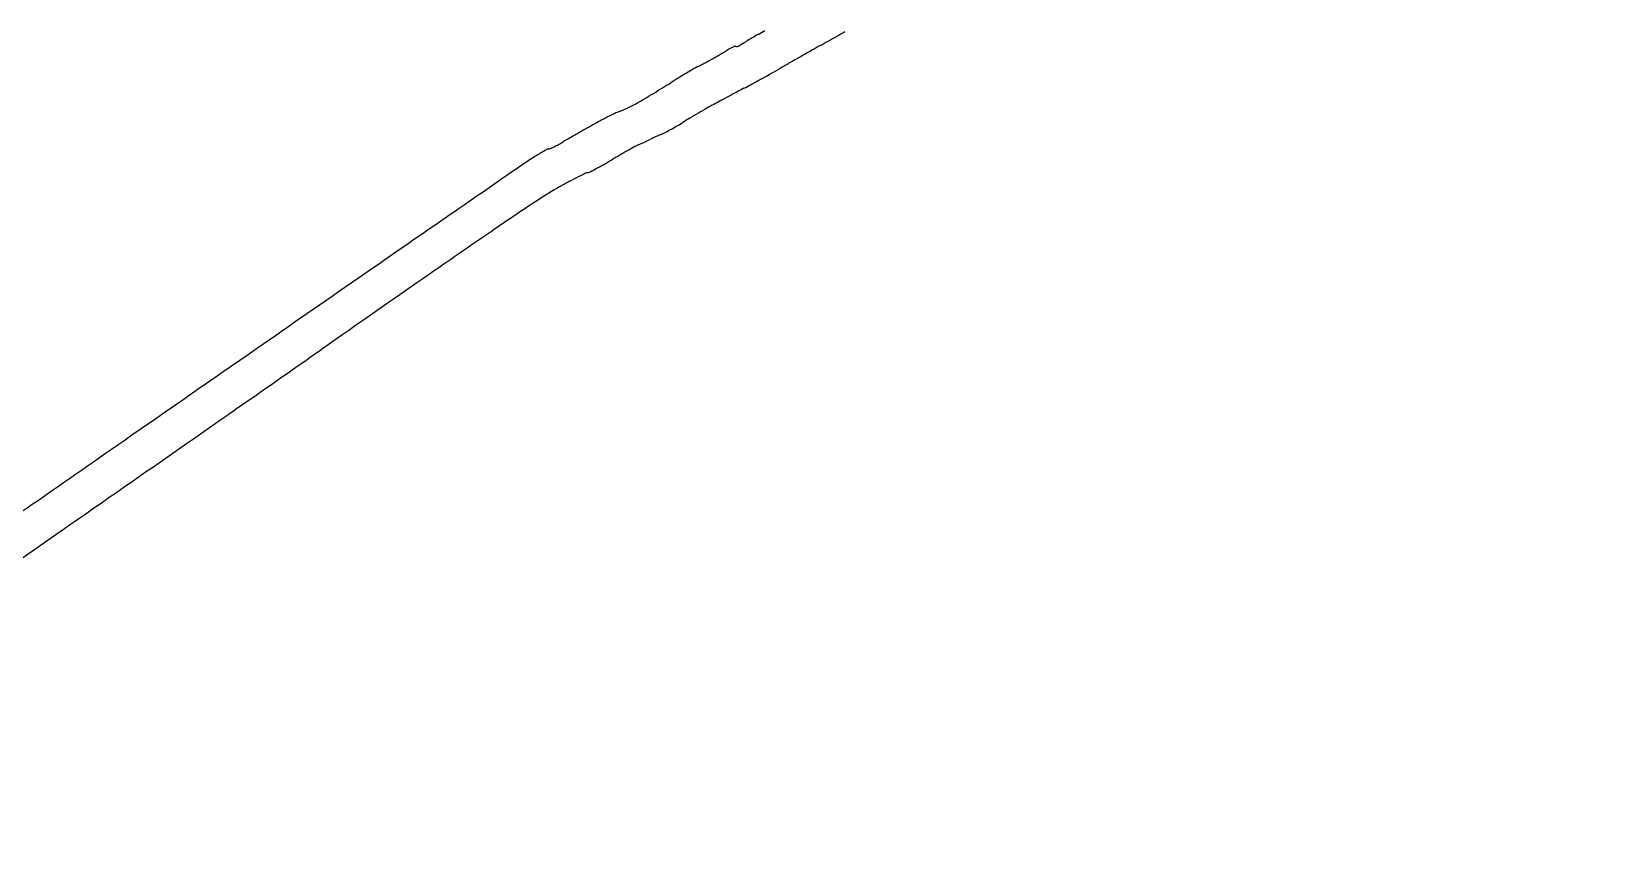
# Model space of a CAD drawing. Header units: metres. Extents: x 26.3 to 44.2, y 14.4 to 19.6.
# Drawn here: x 27.8167 to 27.9295, y 18.9583 to 19.0178 of the extents above; entities that cross this region are included whole.
import ezdxf

# ---------------------------------------------------------------- set-up
doc = ezdxf.new("R2010")
doc.units = ezdxf.units.M
doc.header["$MEASUREMENT"] = 0
doc.layers.add('Suspensions', color=6, linetype='Continuous')

msp = doc.modelspace()

# ---------------------------------------------------------------- linework, layer by layer
at = {"layer": 'Suspensions'}
for points in [[(27.97766075189514, 19.10023450245357, -5e-06), (27.96320504889485, 19.09007929963003, -0.000212)], [(27.95186495567543, 19.10943219844803, -9e-06), (27.96481470818227, 19.11846742598699, -0.091432)], [(27.89336866770461, 19.04116407006468, -9e-06), (27.87889508284158, 19.03105801569283, -0.061218)]]:
    msp.add_lwpolyline(points, format="xyb", dxfattribs=at)
for centre, radius, start, end in [((27.75979252897084, 19.20118810560749), 0.213398068516959, 300.6470114065643, 300.7957512292972), ((27.86805116058055, 19.01384872733377), 0.00311416106406616, 110.9422022135213, 114.0957920511166), ((27.86695104757588, 19.01672328315514), 3.628520672517923e-05, 35.55406982981175, 110.9419887079918), ((27.86695065141923, 19.01724709565017), 0.000526133773366112, 284.6234874991335, 294.6063444729992), ((27.86678860526576, 19.01760094752196), 0.0009153253752708316, 294.6059301242834, 301.2004580534336), ((27.87958242081071, 18.99647670072864), 0.0237811423637692, 120.7914979075253, 121.2010477035373), ((28.12210710240587, 18.58949947559575), 0.4975412957744239, 120.746519545264, 120.791439435827), ((28.11502685257068, 18.60140310925561), 0.4836911538373848, 120.6915857417355, 120.746589689012), ((28.19606830953036, 18.46486925933283), 0.6424652383745216, 120.6471784158894, 120.6916399402337), ((27.970441094182, 18.84331064577518), 0.1989783656006042, 119.3143030087017, 119.5152965517037), ((27.78737927236387, 19.16933158537235), 0.1749217329060967, 299.3144093392436, 299.5252577483644), ((27.74967603374254, 19.23590291696553), 0.2514284410603125, 299.5253055732764, 299.6859629127153), ((27.75879226067465, 19.21991180309661), 0.2330213414464098, 299.6859098908295, 299.8484006943017), ((27.83853891072433, 19.06471875480872), 0.05571601078236245, 298.0255113858764, 298.3589725873273), ((27.8502545582175, 19.04301401239552), 0.0310512132075354, 298.3589482078156, 298.8755260810793), ((27.85477440041631, 19.03481771541418), 0.02169128491352764, 298.8759654249724, 299.635933858941), ((27.84232633627068, 19.05669900019247), 0.0468655758562412, 299.6355152537357, 300.0627120910211), ((27.84203258588552, 19.05720638442128), 0.04745185909896461, 300.0627863198224, 300.4888372454882), ((27.85361788044565, 19.03752951604574), 0.02461771363436914, 300.4890449312263, 301.1853011018556), ((27.86916261342963, 19.01184727172873), 0.005402552798532708, 118.4853425658353, 121.1854531282652), ((27.86793202677486, 19.01411509434944), 0.002822366186343499, 114.0956890552958, 118.4851548819138), ((27.86701313313825, 19.01676765622402), 4.002721884461366e-05, 215.5533807871104, 272.516639688557), ((27.86700044202601, 19.01705625242481), 0.0003289023327513961, 272.5178154372062, 284.6241415390249), ((28.12776966754104, 18.56547702156242), 0.518264790438854, 119.6164905110538, 119.7171018934154), ((28.11778965352914, 18.58303425796658), 0.4980693149660103, 119.5152485309718, 119.6165474625542), ((27.89516486338754, 18.9619815493885), 0.06163726705389069, 121.5639157187001, 122.1840837224391), ((27.89206507909667, 18.96702728706428), 0.05571543192087412, 120.8949281351852, 121.5639117567458), ((27.88946368955155, 18.97137499320059), 0.05064889699075206, 120.2636624663053, 120.8950603591008), ((27.86673834517089, 19.01032150634988), 0.005557077736065996, 117.0579384726042, 120.2640011414366), ((27.85367633161781, 19.03589376316354), 0.02315801440414442, 297.0572963308814, 297.6900693119255), ((27.83926177411645, 19.0633598092797), 0.05417676932888116, 297.6906621176291, 298.0259567801218), ((27.81368424034713, 19.11414781172171), 0.1139466250166107, 298.9019556417159, 299.3250271970718), ((27.82932553543156, 19.08630395846544), 0.08201027776036464, 299.3249925219807, 299.8663220401212), ((28.02234684065955, 18.75017412696664), 0.3055984010582168, 119.7170399709355, 119.8664673427315), ((27.81461793742722, 19.09013248131564), 0.08972461681896005, 300.7541654445219, 301.1985509535041), ((27.81026292995897, 19.09732360463953), 0.09813165819458974, 301.1986293381261, 301.6386603840769), ((27.82309115739218, 19.07650350440252), 0.0736768019713289, 301.6384995632918, 302.1839543543667), ((27.93697957569251, 18.88137357218892), 0.1494732451625539, 117.8814469897195, 118.1340066835765), ((27.89923876788033, 18.95270951050912), 0.06876894124799024, 117.4302281897449, 117.8814891660169), ((27.85297367190013, 19.04184885885054), 0.0316615448047502, 297.4301735854125, 298.4743246467703), ((27.81802687508728, 19.10628129245583), 0.1049610475845734, 298.4744282891213, 298.9020834910486), ((27.85316768178057, 19.02479085780388), 0.01385374849701699, 294.6994069434216, 296.297016581171), ((27.8524054226103, 19.02633340106976), 0.01557435268440568, 296.2969728526602, 297.8957283502771), ((27.85306093753274, 19.02509514290087), 0.01417328769436391, 297.8956956100261, 299.6115575543857), ((27.84759630984648, 19.03471012275049), 0.02523267254426039, 299.6115441587289, 300.7540125387503), ((27.90753875895366, 18.93735293725747), 0.08623795958416167, 119.6229615746128, 120.0875151186641), ((27.884620296586, 18.97765894788694), 0.03987169587714934, 118.7957295096189, 119.6228477916432), ((27.9034961673246, 18.94331799800288), 0.07905841984172123, 118.3860183576954, 118.7957973360933), ((27.93793530817362, 18.87958597216081), 0.1515002968206865, 118.1339663433173, 118.3858384886531), ((27.91455041828581, 18.90709825663942), 0.1190018383716565, 119.0463818695108, 119.2476045954543), ((27.91757694544131, 18.90164735145948), 0.1252365984726386, 118.8467006689932, 119.0460899313928), ((27.89449099821685, 18.94355956603084), 0.07738688907407558, 118.5606765466942, 118.8466969295309), ((27.863269517924, 19.00091749581846), 0.01208211940758491, 116.8002478799379, 118.5607979615073), ((27.8644461505215, 18.99858820278565), 0.01469173054761206, 115.2799020041965, 116.8002805056871), ((27.86381392092636, 18.99992674747229), 0.01321138729898093, 113.7461595973984, 115.2796009567686), ((27.85977831538507, 19.00910008937311), 0.00318959535783712, 109.3385907272828, 113.7466135488086), ((27.85782658798878, 19.01466138635223), 0.002704237344207743, 289.3382469893855, 294.6994662663695), ((27.84602028286403, 19.03952523105192), 0.03302742994574091, 300.376320636401, 301.3077157005183), ((27.88674314715923, 18.97256819313201), 0.04534090934643664, 120.5509516091243, 121.3077115145717), ((27.90807714919682, 18.9364235493225), 0.08731202940593347, 120.0874659663012, 120.5508735994588), ((28.28031500797728, 18.26641707623709), 0.8567365243142413, 119.7620937578568, 119.791200013693), ((28.471528321652, 17.93200970675665), 1.241951814818601, 119.7396957474092, 119.7616973266747), ((28.42722195746763, 18.00957250540957), 1.152626333495474, 119.7177206542316, 119.7399514166131), ((28.03752248943814, 18.69229503270467), 0.3665120131493493, 119.6652617377463, 119.7175154877567), ((27.87825693417109, 18.97191052825391), 0.04471962286453444, 119.2471268011911, 119.6649271625718), ((27.82957970734007, 19.07634797610578), 0.07326764327169422, 294.9245932744143, 295.1267327321199), ((27.84548811521352, 19.04242768947152), 0.03580214866334801, 295.1271946393003, 295.472573336748), ((27.86776278630623, 18.99567012343521), 0.01599004142298503, 114.7183180663064, 115.4723278042143), ((27.87259041273045, 18.98518307398092), 0.02753491834510442, 114.2165210318005, 114.7184312579321), ((27.87218669064503, 18.98608073669796), 0.02655064710421303, 113.711431174319, 114.2165499486164), ((27.86585902221326, 19.00048787541022), 0.01081517654718894, 112.7236804971384, 113.7116827985099), ((27.86077611011045, 19.01262490177056), 0.002343220175698311, 292.7234313806167, 298.3650091515473), ((27.84947739288226, 19.03355176066249), 0.02612544955152803, 298.3652366067768, 299.3280292218246), ((27.84845971531616, 19.03536338854375), 0.02820334829725445, 299.327805607555, 300.3763110573939), ((27.86325003830199, 18.99201294936483), 0.01992763968900714, 121.5449271112364, 122.93903082323), ((27.85940995983113, 18.99826839325539), 0.0125875592446183, 119.5781753243573, 121.5449765589858), ((27.86135306423398, 18.99484480331662), 0.01652413425193461, 118.326724881174, 119.5780522711481), ((27.85363192063679, 19.00916851637192), 0.0002519243793085474, 93.2828296213275, 118.3270323683131), ((27.85360113955091, 19.00970519535061), 0.0002856365953017805, 273.2823759013194, 294.650468540856), ((27.84899544074863, 19.0197413752477), 0.01132816204846748, 294.6508327968058, 296.157231737695), ((27.84966605250548, 19.01837596152325), 0.009806953723738403, 296.1571770410138, 298.2468108034278), ((27.84735801864445, 19.02267204899475), 0.01468377521585712, 298.2467109633995, 299.7909234437054), ((27.89128980931182, 18.95261278884257), 0.06510705224229253, 120.0423019355667, 120.6624699393056), ((27.8853680071517, 18.96285227782011), 0.05327849039640135, 119.321573415796, 120.042351945664), ((27.88408263819949, 18.96514069853882), 0.05065379179881249, 118.6800581134002, 119.3215399856234), ((27.86157459547996, 19.00628649097579), 0.003754023970715565, 114.3793990738046, 118.6802029122397), ((27.84513283272396, 19.04256729581578), 0.03607847987182208, 294.3790900878304, 294.7226353244756), ((27.82956090649283, 19.07638684555093), 0.07331081569355379, 294.7229768558684, 294.9251163135741), ((40.03209116371647, 1.382958087376009), 21.4245937353352, 124.6475768301561, 124.6652239302113), ((27.86962959813852, 18.98216632967956), 0.03166027378940735, 122.9389954841252, 124.6475239780308), ((27.85636063252065, 19.00804819432748), 0.0003358151303115994, 273.2828232628513, 296.9764837316141), ((27.84237956733967, 19.03551591396331), 0.03115700598314943, 296.9760914176747, 297.9111533508794), ((27.84695533925287, 19.02687796240532), 0.02138194098511515, 297.9110139043198, 299.5333740973392), ((27.84039771693347, 19.03845262540067), 0.03468514488252078, 299.5335033137019, 300.6626793993645), ((27.86483725822372, 18.9878436296484), 0.02156533494032763, 119.0125541052177, 123.7002993011435), ((27.87895068684515, 18.96239541622283), 0.05066517057568583, 118.1054159205779, 119.0125179650334), ((27.86940661528977, 18.98026573495198), 0.0304059111288551, 116.7756454399903, 118.1053509703478), ((27.87840941112723, 18.96242447327889), 0.05038992851720528, 116.0973088909818, 116.7756889391898), ((27.85640033807177, 19.00735591964442), 0.0003575972777152963, 93.28241822394153, 116.0971069343357), ((28.03611344355885, 18.73102920060455), 0.3302547947993601, 123.7003445888894, 124.3399930104911), ((32.1898193238772, 12.72335256538891), 7.636708671748707, 124.6652888357105, 124.7223554309261), ((28.230039788984, 18.4471706013351), 0.6740325308862495, 124.3400396041375, 124.8197191697858), ((35.56654833543503, 7.850794258574223), 13.56495658076869, 124.7223423581399, 124.7594700229394), ((30.64784973052103, 14.97095340438263), 4.908402721809946, 124.8197318139734, 124.9306564344493), ((36.82364548456198, 6.039315847621639), 15.76989360381076, 124.7594291662237, 124.8013696763591), ((21.76987245314317, 27.68275090636372), 10.59670212366101, 304.8886680110032, 304.9306085211384), ((21.08621285485856, 28.6631832115258), 11.791958561107, 304.8498913764598, 304.8886233230418), ((66.42821653971843, -36.55395229542204), 67.64105243475332, 124.8013477279371, 124.8155570812382), ((21.81894823679125, 27.61084745936698), 10.50965139237016, 304.8112346913393, 304.8499666379213), ((26.63091143418407, 20.69023185053111), 2.080540512906063, 304.682724956479, 304.8112966722183)]:
    msp.add_arc(centre, radius, start, end, dxfattribs=at)

doc.saveas('drawing.dxf')
